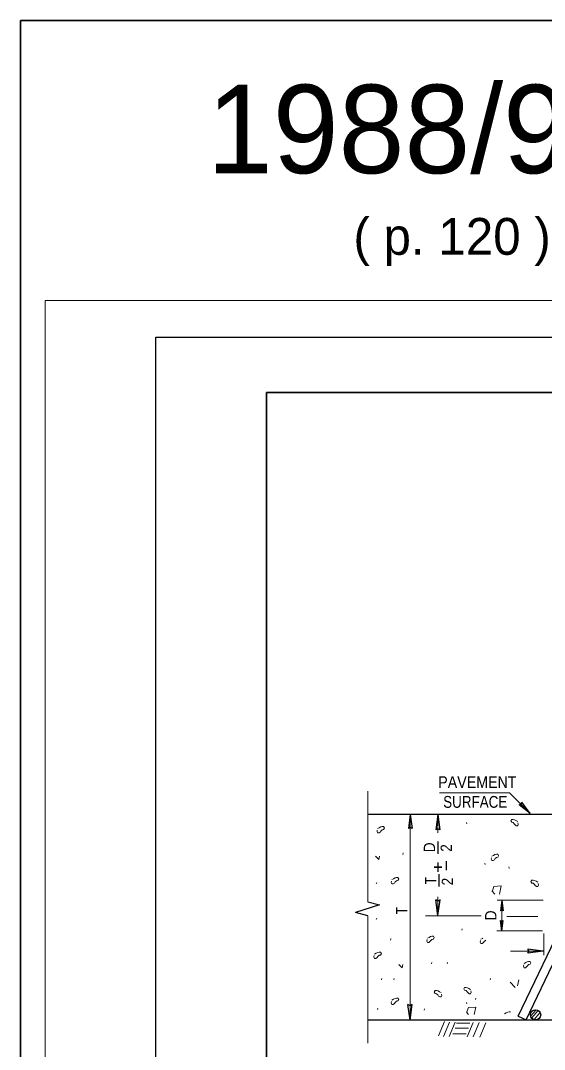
# Model space of a CAD drawing. Extents: x 743 to 4444, y -504 to 2234.
# Drawn here: x 743 to 1459, y 827 to 2234 of the extents above; entities that cross this region are included whole.
import ezdxf
from ezdxf.enums import TextEntityAlignment as Align

# ---------------------------------------------------------------- set-up
doc = ezdxf.new("R2010")
doc.units = 0
doc.header["$LTSCALE"] = 6
doc.layers.add('1', color=7, linetype='Continuous', lineweight=25)
doc.layers.add('60', color=7, linetype='Continuous', lineweight=35)

msp = doc.modelspace()

# ---------------------------------------------------------------- linework, layer by layer
at = {"layer": '1', "lineweight": 13}
for p, q in [((776.695, 1851.626), (4407.673, 1851.626)), ((776.695, -468.162), (776.695, 1851.626)), ((1217.645, 1028.588), (1217.645, 1180.004)), ((1275.734, 873.789), (1275.734, 1148.44)), ((1313.628, 1122.817), (1313.628, 1148.124)), ((1387.338, 1043.457), (1391.35, 1039.285)), ((1313.762, 1035.291), (1313.762, 1009.984)), ((1394.925, 1030.832), (1457.402, 1030.832)), ((1401.173, 988.843), (1401.173, 1030.417)), ((1217.645, 1009.569), (1217.645, 835.134)), ((1296.783, 1009.603), (1372.69, 1009.603)), ((1408.058, 1008.637), (1450.21, 1008.637)), ((1394.326, 988.843), (1456.803, 988.843)), ((1458.537, 955.498), (1458.537, 985.123)), ((1413.023, 961.046), (1457.795, 961.046)), ((1412.332, 918.655), (1419.198, 911.508)), ((1422.676, 913.68), (1424.347, 921.688)), ((1352.623, 877.604), (1355.49, 874.62)), ((1440.643, 872.58), (1447.838, 880.753)), ((1442.195, 869.853), (1450.368, 879.586)), ((1445.115, 867.518), (1453.285, 876.668)), ((1314.361, 845.24), (1322.473, 865.028)), ((1321.459, 844.224), (1329.572, 864.017)), ((1329.066, 844.224), (1337.178, 864.017)), ((1339.207, 862.491), (1357.463, 862.491)), ((1353.915, 843.717), (1362.028, 863.507)), ((1362.028, 843.717), (1370.142, 863.507)), ((1371.157, 843.209), (1379.27, 863.001)), ((1334.136, 847.775), (1352.392, 847.775)), ((1337.178, 855.893), (1355.433, 855.893))]:
    msp.add_line(p, q, dxfattribs=at)
at = {"layer": '1', "lineweight": 35}
for p, q in [((1079.273, 1725.551), (4357.239, 1725.551)), ((1079.273, -342.087), (1079.273, 1725.551))]:
    msp.add_line(p, q, dxfattribs=at)
at = {"layer": '1'}
for p, q in [((1439.788, 1149.67), (1424.596, 1161.198)), ((1439.788, 1149.67), (1428.268, 1164.867)), ((1217.645, 1148.368), (1736.035, 1148.368)), ((1275.864, 1147.958), (1273.268, 1129.065)), ((1275.864, 1147.958), (1278.461, 1129.065)), ((1313.617, 1148.12), (1310.708, 1126.951)), ((1313.617, 1148.12), (1316.524, 1126.951)), ((1313.713, 1111.239), (1313.713, 1094.316)), ((1325.407, 1071.852), (1325.407, 1084.438)), ((1315.21, 1049.673), (1315.21, 1066.596)), ((1313.751, 1009.987), (1310.843, 1031.157)), ((1313.751, 1009.987), (1316.658, 1031.157)), ((1401.165, 1030.415), (1399.218, 1016.248)), ((1401.165, 1030.415), (1403.113, 1016.248)), ((1423.301, 872.307), (1501.714, 1035.495)), ((1434.182, 867.054), (1513.24, 1032.648)), ((1217.645, 1009.569), (1200.878, 1014.043)), ((1401.179, 988.847), (1399.233, 1003.014)), ((1401.179, 988.847), (1403.126, 1003.014)), ((1457.79, 961.055), (1436.623, 963.965)), ((1457.79, 961.055), (1436.623, 958.146)), ((1275.609, 866.712), (1272.701, 887.882)), ((1275.609, 866.712), (1278.516, 887.882)), ((1217.645, 866.936), (2249.165, 866.936)), ((1423.301, 872.307), (1434.182, 867.054))]:
    msp.add_line(p, q, dxfattribs=at)
for points in [[(927.99, -417.729), (927.99, 1801.2), (4407.673, 1801.2)], [(1424.596, 1161.198), (1427.485, 1162.018), (1428.268, 1164.867)], [(1278.461, 1129.065), (1275.838, 1130.527), (1273.268, 1129.065)], [(1316.524, 1126.951), (1313.587, 1128.589), (1310.708, 1126.951)], [(1217.645, 1028.588), (1233.898, 1024.252), (1200.878, 1014.043)], [(1316.658, 1031.157), (1313.72, 1029.519), (1310.843, 1031.157)], [(1403.113, 1016.248), (1401.144, 1017.343), (1399.218, 1016.248)], [(1399.233, 1003.014), (1401.198, 1001.92), (1403.126, 1003.014)], [(1436.623, 958.146), (1438.26, 961.086), (1436.623, 963.965)], [(1278.516, 887.882), (1275.579, 886.243), (1272.701, 887.882)]]:
    msp.add_lwpolyline(points, dxfattribs=at)
at = {"layer": '1', "lineweight": 13}
for points in [[(1315.737, 1177.887), (1411.576, 1177.887), (1439.783, 1149.661)], [(1422.799, 1138.574), (1420.456, 1139.741), (1418.515, 1140.909), (1416.568, 1141.303), (1414.621, 1141.302), (1413.455, 1139.36), (1414.621, 1137.404), (1416.568, 1137.013), (1418.12, 1135.46), (1419.293, 1133.9), (1420.849, 1132.735), (1422.796, 1132.738), (1423.572, 1134.682), (1423.191, 1136.629)], [(1231.216, 1128.763), (1233.553, 1129.93), (1235.498, 1131.099), (1237.444, 1131.494), (1239.394, 1131.491), (1240.559, 1129.543), (1239.394, 1127.601), (1237.444, 1127.207), (1235.891, 1125.649), (1234.72, 1124.094), (1233.162, 1122.925), (1231.22, 1122.929), (1230.438, 1124.876), (1230.825, 1126.812)], [(1353.301, 1135.154), (1352.837, 1136.982), (1352.782, 1137.03)], [(1228.282, 1091.086), (1232.777, 1086.408), (1233.754, 1091.086)], [(1265.767, 1093.567), (1266.234, 1095.399), (1266.29, 1095.448)], [(1387.398, 1090.926), (1389.735, 1092.096), (1391.68, 1093.263), (1393.625, 1093.658), (1395.576, 1093.654), (1396.74, 1091.707), (1395.578, 1089.765), (1393.625, 1089.371), (1392.076, 1087.814), (1390.902, 1086.258), (1389.345, 1085.09), (1387.402, 1085.094), (1386.621, 1087.039), (1387.008, 1088.978)], [(1378.329, 1079.709), (1377.859, 1081.538), (1377.804, 1081.592)], [(1410.853, 1076.496), (1411.324, 1074.669), (1411.373, 1074.614)], [(1250.754, 1058.934), (1253.091, 1060.102), (1255.035, 1061.272), (1256.981, 1061.667), (1258.933, 1061.663), (1260.098, 1059.714), (1258.933, 1057.773), (1256.981, 1057.378), (1255.428, 1055.822), (1254.258, 1054.265), (1252.7, 1053.095), (1250.758, 1053.102), (1249.976, 1055.048), (1250.363, 1056.986)], [(1450.259, 1055.473), (1447.923, 1056.642), (1445.974, 1057.807), (1444.032, 1058.197), (1442.076, 1058.197), (1440.917, 1056.251), (1442.084, 1054.303), (1444.032, 1053.908), (1445.583, 1052.357), (1446.756, 1050.797), (1448.307, 1049.633), (1450.259, 1049.633), (1451.038, 1051.58), (1450.649, 1053.525)], [(1229.482, 1053.068), (1229.947, 1054.898), (1230.003, 1054.949)], [(1397.818, 1039.153), (1400.184, 1050.471), (1390.062, 1049.698), (1388.117, 1043.858)], [(1229.482, 1004.187), (1229.947, 1006.02), (1230.003, 1006.068)], [(1346.548, 989.833), (1347.013, 991.663), (1347.067, 991.713)], [(1249.02, 976.256), (1249.485, 978.088), (1249.543, 978.137)], [(1299.25, 978.816), (1301.591, 979.986), (1303.532, 981.153), (1305.478, 981.55), (1307.43, 981.544), (1308.594, 979.598), (1307.431, 977.653), (1305.478, 977.259), (1303.928, 975.704), (1302.755, 974.147), (1301.197, 972.978), (1299.255, 972.983), (1298.474, 974.931), (1298.86, 976.869)], [(1379.242, 976.02), (1378.543, 975.88), (1376.992, 974.323), (1375.819, 972.768), (1374.263, 971.598), (1372.322, 971.603), (1371.538, 973.551), (1371.926, 975.489)], [(1372.315, 977.437), (1374.655, 978.605), (1374.974, 978.798)], [(1227.03, 956.985), (1229.368, 958.154), (1231.31, 959.323), (1233.256, 959.718), (1235.207, 959.713), (1236.373, 957.767), (1235.207, 955.823), (1233.256, 955.428), (1231.704, 953.873), (1230.534, 952.316), (1228.974, 951.147), (1227.033, 951.153), (1226.253, 953.099), (1226.638, 955.037)], [(1304.85, 943.79), (1305.317, 945.622), (1305.37, 945.672)], [(1326.418, 943.79), (1326.885, 945.622), (1326.938, 945.672)], [(1431.526, 944.287), (1433.866, 945.454), (1435.808, 946.623), (1437.754, 947.019), (1439.705, 947.014), (1440.872, 945.068), (1439.706, 943.125), (1437.754, 942.728), (1436.204, 941.173), (1435.031, 939.618), (1433.475, 938.448), (1431.531, 938.453), (1430.749, 940.398), (1431.137, 942.338)], [(1260.38, 943.05), (1264.874, 938.373), (1265.854, 943.05)], [(1236.461, 921.791), (1236.925, 923.621), (1236.981, 923.671)], [(1253.206, 921.791), (1253.673, 923.621), (1253.728, 923.671)], [(1384.921, 921.96), (1385.387, 923.791), (1385.44, 923.841)], [(1318.113, 904.357), (1315.781, 905.526), (1313.832, 906.694), (1311.887, 907.086), (1309.943, 907.086), (1308.774, 905.138), (1309.938, 903.191), (1311.887, 902.803), (1313.44, 901.246), (1314.616, 899.686), (1316.167, 898.521), (1318.118, 898.521), (1318.894, 900.468), (1318.505, 902.41)], [(1358.371, 908.674), (1356.037, 909.843), (1354.091, 911.011), (1352.143, 911.403), (1350.201, 911.403), (1349.032, 909.454), (1350.196, 907.508), (1352.143, 907.116), (1353.698, 905.563), (1354.872, 904.003), (1356.425, 902.836), (1358.375, 902.836), (1359.153, 904.784), (1358.763, 906.727)], [(1250.754, 894.14), (1253.091, 895.308), (1255.035, 896.477), (1256.981, 896.873), (1258.933, 896.868), (1260.098, 894.922), (1258.933, 892.978), (1256.981, 892.583), (1255.428, 891.027), (1254.258, 889.471), (1252.7, 888.302), (1250.758, 888.307), (1249.976, 890.254), (1250.363, 892.191)], [(1353.221, 888.927), (1352.755, 890.753), (1352.696, 890.803)], [(1365.238, 894.873), (1365.703, 896.703), (1365.757, 896.753)], [(1230.878, 881.29), (1231.343, 883.122), (1231.398, 883.171)], [(1294.786, 880.485), (1295.252, 882.316), (1295.306, 882.365)], [(1363.383, 874.62), (1365.473, 884.614), (1355.348, 883.833), (1353.398, 877.997)], [(1404.903, 875.378), (1407.24, 876.548), (1409.183, 877.715), (1411.13, 878.112), (1412.82, 878.108)]]:
    msp.add_lwpolyline(points, dxfattribs=at)
at = {"layer": '1'}
msp.add_circle((1447.255, 873.941), 6.96, dxfattribs=at)
at = {"layer": '60'}
msp.add_lwpolyline([(743.028, -503.761), (4444.001, -503.761), (4444.001, 2234.49), (743.028, 2234.49)], close=True, dxfattribs=at)

# ---------------------------------------------------------------- texts
at = {"layer": '1'}
for s, height, p in [('1988/96 SPEC. - FINAL ENGLISH - 5/1/97', 121, (2531.285, 2025.626)), ('( p. 120 )  LOAD TRANSFER UNITS ( CONC. PAV.) - ( LTU-2-3 ) - FINAL ENGLISH ( 5/1/97 )', 50.43, (2603.32, 1913.941))]:
    msp.add_text(s, height=height, dxfattribs=at).set_placement(p, align=Align.CENTER)
for s, width, p in [('PAVEMENT ', 0.9, (1314.135, 1184.236)), ('SURFACE', 0.85, (1320.873, 1157.264))]:
    msp.add_text(s, height=16.16, dxfattribs=dict(at, width=width)).set_placement(p)
for s, width, p in [('D', 0.9, (1309.812, 1103.145)), ('2', 0.9, (1332.906, 1102.247)), ('+', 1.3, (1321.207, 1076.045)), ('T', 0.8, (1311.611, 1057.465)), ('2', 0.9, (1334.403, 1056.265)), ('T', 0.8, (1271.908, 1016.53)), ('D', 0.9, (1393.726, 1010.051))]:
    msp.add_text(s, height=15.53, rotation=90, dxfattribs=dict(at, width=width)).set_placement(p, align=Align.CENTER)

doc.saveas('drawing.dxf')
